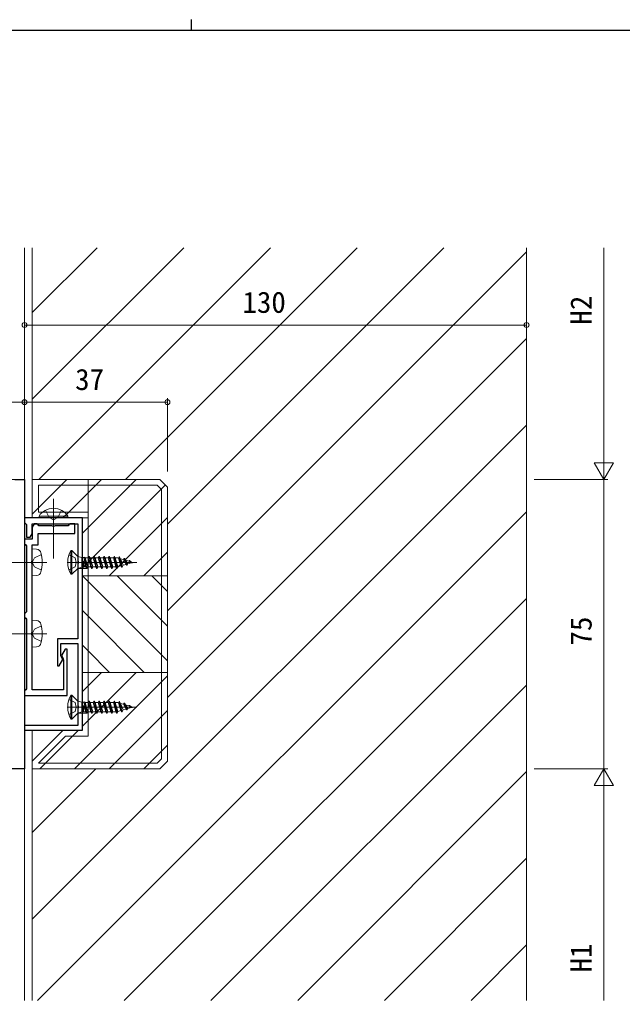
# Model space of a CAD drawing. Units: millimetres, scale not verified. Extents: x -397 to 397, y -282 to 282.
# Drawn here: x -53.3 to 102.8, y 28 to 282.1 of the extents above; entities that cross this region are included whole.
import ezdxf
from ezdxf.enums import TextEntityAlignment as Align

# ---------------------------------------------------------------- set-up
doc = ezdxf.new("R2010")
doc.units = ezdxf.units.MM
doc.header["$LTSCALE"] = 2
doc.layers.add('0-2_YKK_11', color=134, linetype='Continuous')
doc.layers.add('0-6_YKK_ZWAK', color=134, linetype='Continuous')
for name, color, linetype, lineweight in [('0-3_YKK_12', 40, 'Continuous', 18), ('0-4_YKK_13', 120, 'Continuous', 18), ('0-5_YKK_D', 200, 'Continuous', 18), ('0-7_YSS_K', 92, 'Continuous', 18)]:
    doc.layers.add(name, color=color, linetype=linetype, lineweight=lineweight)
doc.styles.add('ＭＳ ゴシック', font='')
doc.styles.get('ＭＳ ゴシック').set_extended_font_data('MS Gothic')

msp = doc.modelspace()

# ---------------------------------------------------------------- linework, layer by layer
at = {"layer": '0-2_YKK_11'}
msp.add_line((-51.742, 126.969), (-51.542, 126.769), dxfattribs=at)
for points in [[(-54.542, 162.969), (-52.042, 162.969), (-52.042, 87.969), (-56.242, 87.969)], [(-41.942, 116.182), (-41.942, 108.469), (-50.042, 108.469), (-50.042, 122.511), (-50.162, 122.694), (-50.162, 123.244), (-50.042, 123.427), (-50.042, 141.011), (-50.162, 141.194), (-50.162, 141.744), (-50.042, 141.927), (-50.042, 145.969), (-48.542, 145.969), (-48.542, 148.969), (-39.042, 148.969), (-39.042, 151.469), (-40.242, 151.469), (-40.542, 151.169), (-40.742, 150.969), (-44.084, 150.969), (-44.267, 150.849), (-44.817, 150.849), (-45, 150.969), (-48.342, 150.969), (-48.542, 151.169), (-48.842, 151.469), (-49.542, 151.469), (-50.042, 150.603), (-50.042, 147.469), (-51.242, 147.469), (-51.542, 147.469), (-52.042, 147.469), (-52.042, 146.269), (-51.742, 145.969), (-51.542, 145.769), (-51.542, 128.669), (-51.742, 128.469), (-52.042, 128.169), (-52.042, 127.269), (-51.742, 126.969)], [(-51.542, 126.769), (-51.542, 108.669), (-51.742, 108.469), (-52.042, 108.169), (-52.042, 106.969), (-41.042, 106.969), (-41.042, 118.969), (-41.542, 118.969), (-42.489, 117.33), (-42.043, 116.557)]]:
    msp.add_lwpolyline(points, dxfattribs=at)
msp.add_lwpolyline([(-37.042, 97.969), (-37.042, 152.969), (-52.042, 152.969), (-52.042, 151.769), (-51.742, 151.469), (-51.542, 151.269), (-51.542, 147.969), (-50.542, 147.969), (-50.042, 148.835), (-50.042, 151.469), (-38.242, 151.469), (-38.242, 141.927), (-38.122, 141.744), (-38.122, 141.194), (-38.242, 141.011), (-38.242, 121.669), (-43.542, 121.669), (-43.542, 114.669), (-43.042, 114.669), (-42.096, 116.308), (-42.642, 117.255), (-42.642, 120.469), (-38.242, 120.469), (-38.242, 104.427), (-38.122, 104.244), (-38.122, 103.694), (-38.242, 103.511), (-38.242, 99.169), (-52.042, 99.169), (-52.042, 97.969)], close=True, dxfattribs=at)
msp.add_arc((-42.692, 116.182), 0.75, 0, 30.00001, dxfattribs=at)
at = {"layer": '0-3_YKK_12'}
for p, q in [((-52.044, 222.969), (-52.044, 27.969)), ((-50.048, 222.969), (-50.048, 152.969)), ((-50.048, 206.187), (-33.266, 222.969)), ((-50.048, 183.736), (-10.815, 222.969)), ((-48.365, 162.969), (11.635, 222.969)), ((-25.914, 162.969), (34.086, 222.969)), ((-15.047, 151.386), (56.537, 222.969)), ((-15.047, 128.935), (77.956, 221.938)), ((77.956, 222.969), (77.956, 27.969)), ((-15.047, 106.484), (77.956, 199.487)), ((-50.048, 49.032), (77.956, 177.037)), ((-56.244, 162.969), (-52.044, 162.969)), ((-48.661, 27.969), (77.956, 154.586)), ((-26.21, 27.969), (77.956, 132.136)), ((-3.759, 27.969), (77.956, 109.685)), ((-50.048, 97.969), (-50.048, 27.969)), ((-56.244, 87.969), (-52.044, 87.969)), ((-50.048, 71.483), (-33.562, 87.969)), ((18.691, 27.969), (77.956, 87.234)), ((41.142, 27.969), (77.956, 64.784)), ((63.592, 27.969), (77.956, 42.333))]:
    msp.add_line(p, q, dxfattribs=at)
at = {"layer": '0-4_YKK_13'}
for p, q in [((-44.542, 157.969), (-44.542, 142.469)), ((-40.792, 153.478), (-48.292, 153.478)), ((-48.292, 153.478), (-48.292, 152.969)), ((-40.792, 152.969), (-48.292, 152.969)), ((-40.792, 153.478), (-40.792, 152.969)), ((-50.042, 144.969), (-48.923, 144.871)), ((-50.042, 137.969), (-50.042, 144.969)), ((-38.242, 143.019), (-39.792, 144.569)), ((-39.792, 144.569), (-39.792, 138.369)), ((-38.242, 143.019), (-38.242, 139.919)), ((-38.242, 143.019), (-37.216, 142.744)), ((-37.216, 142.744), (-37.216, 140.194)), ((-37.216, 142.744), (-36.803, 142.744)), ((-36.436, 142.836), (-36.803, 142.744)), ((-36.727, 142.763), (-35.992, 139.919)), ((-36.438, 142.839), (-35.892, 139.919)), ((-36.436, 142.836), (-36.34, 142.669)), ((-36.34, 142.669), (-35.69, 140.269)), ((-36.34, 142.669), (-35.544, 142.669)), ((-35.342, 143.019), (-35.544, 142.669)), ((-35.544, 142.669), (-34.894, 140.269)), ((-35.342, 143.019), (-34.692, 139.919)), ((-35.242, 143.019), (-34.592, 139.919)), ((-35.04, 142.669), (-34.39, 140.269)), ((-35.04, 142.669), (-34.244, 142.669)), ((-34.042, 143.019), (-34.244, 142.669)), ((-34.244, 142.669), (-33.594, 140.269)), ((-34.042, 143.019), (-33.392, 139.919)), ((-33.942, 143.019), (-33.292, 139.919)), ((-33.74, 142.669), (-33.09, 140.269)), ((-33.74, 142.669), (-32.944, 142.669)), ((-32.742, 143.019), (-32.944, 142.669)), ((-32.944, 142.669), (-32.294, 140.269)), ((-32.742, 143.019), (-32.092, 139.919)), ((-32.642, 143.019), (-31.992, 139.919)), ((-32.44, 142.669), (-31.79, 140.269)), ((-32.44, 142.669), (-31.644, 142.669)), ((-31.442, 143.019), (-31.644, 142.669)), ((-31.644, 142.669), (-30.994, 140.269)), ((-31.442, 143.019), (-30.792, 139.919)), ((-31.342, 143.019), (-30.692, 139.919)), ((-31.14, 142.669), (-30.49, 140.269)), ((-31.14, 142.669), (-30.344, 142.669)), ((-30.142, 143.019), (-30.344, 142.669)), ((-30.344, 142.669), (-29.694, 140.269)), ((-30.142, 143.019), (-29.492, 139.919)), ((-30.042, 143.019), (-29.392, 139.919)), ((-29.84, 142.669), (-29.19, 140.269)), ((-29.84, 142.669), (-29.044, 142.669)), ((-28.842, 143.019), (-29.044, 142.669)), ((-29.044, 142.669), (-28.394, 140.269)), ((-28.842, 143.019), (-28.192, 139.919)), ((-28.742, 143.019), (-28.092, 139.919)), ((-28.54, 142.669), (-27.874, 140.298)), ((-28.54, 142.669), (-28.042, 142.669)), ((-27.729, 142.596), (-27.896, 142.647)), ((-27.542, 142.919), (-27.729, 142.596)), ((-27.729, 142.596), (-27.078, 140.541)), ((-26.892, 140.219), (-27.542, 142.919)), ((-27.442, 142.919), (-26.792, 140.219)), ((-26.505, 140.716), (-27.154, 142.42)), ((-26.418, 142.195), (-27.154, 142.42)), ((-26.242, 142.499), (-26.418, 142.195)), ((-26.242, 142.499), (-25.592, 140.719)), ((-26.142, 142.499), (-25.492, 140.719)), ((-46.289, 141.469), (-60.972, 141.469)), ((-41.042, 141.469), (-22.995, 141.469)), ((-38.242, 139.919), (-39.792, 138.369)), ((-38.242, 139.919), (-37.216, 140.194)), ((-37.939, 139.919), (-36.078, 139.919)), ((-37.216, 140.194), (-36.746, 140.194)), ((-36.746, 141.87), (-35.992, 139.919)), ((-36.194, 140.269), (-36.746, 141.87)), ((-36.702, 140.269), (-36.194, 140.269)), ((-35.992, 139.919), (-36.194, 140.269)), ((-35.992, 139.919), (-35.892, 139.919)), ((-35.892, 139.919), (-35.69, 140.269)), ((-35.703, 140.269), (-34.894, 140.269)), ((-34.692, 139.919), (-34.894, 140.269)), ((-34.39, 140.269), (-33.594, 140.269)), ((-33.392, 139.919), (-33.594, 140.269)), ((-33.09, 140.269), (-32.294, 140.269)), ((-32.092, 139.919), (-32.294, 140.269)), ((-31.79, 140.269), (-30.994, 140.269)), ((-30.792, 139.919), (-30.994, 140.269)), ((-30.49, 140.269), (-29.694, 140.269)), ((-29.492, 139.919), (-29.694, 140.269)), ((-29.19, 140.269), (-28.394, 140.269)), ((-28.192, 139.919), (-28.394, 140.269)), ((-27.078, 140.541), (-27.874, 140.298)), ((-26.892, 140.219), (-27.078, 140.541)), ((-25.728, 140.954), (-26.505, 140.716)), ((-26.418, 142.195), (-25.728, 140.954)), ((-25.277, 141.091), (-25.87, 142.028)), ((-25.028, 141.77), (-25.87, 142.028)), ((-25.592, 140.719), (-25.728, 140.954)), ((-24.352, 141.374), (-25.277, 141.091)), ((-24.942, 141.919), (-25.028, 141.77)), ((-25.028, 141.77), (-24.403, 141.421)), ((-24.942, 141.919), (-24.292, 141.319)), ((-24.942, 141.919), (-24.842, 141.919)), ((-24.842, 141.919), (-24.192, 141.319)), ((-24.042, 141.469), (-24.509, 141.612)), ((-24.482, 141.586), (-24.119, 141.445)), ((-24.042, 141.469), (-24.119, 141.445)), ((-50.042, 137.969), (-48.923, 138.067)), ((-50.042, 126.469), (-48.923, 126.371)), ((-50.042, 119.469), (-50.042, 126.469)), ((-46.289, 122.969), (-60.972, 122.969)), ((-50.042, 119.469), (-48.923, 119.567)), ((-38.242, 105.519), (-39.792, 107.069)), ((-39.792, 107.069), (-39.792, 100.869)), ((-38.242, 105.519), (-38.242, 102.419)), ((-38.242, 105.519), (-37.216, 105.244)), ((-37.216, 105.244), (-37.216, 102.694)), ((-37.216, 105.244), (-36.803, 105.244)), ((-36.436, 105.336), (-36.803, 105.244)), ((-36.746, 104.37), (-35.992, 102.419)), ((-36.194, 102.769), (-36.746, 104.37)), ((-36.727, 105.263), (-35.992, 102.419)), ((-36.438, 105.339), (-35.892, 102.419)), ((-36.436, 105.336), (-36.34, 105.169)), ((-36.34, 105.169), (-35.69, 102.769)), ((-36.34, 105.169), (-35.544, 105.169)), ((-35.342, 105.519), (-35.544, 105.169)), ((-35.544, 105.169), (-34.894, 102.769)), ((-35.342, 105.519), (-34.692, 102.419)), ((-35.242, 105.519), (-34.592, 102.419)), ((-35.04, 105.169), (-34.39, 102.769)), ((-35.04, 105.169), (-34.244, 105.169)), ((-34.042, 105.519), (-34.244, 105.169)), ((-34.244, 105.169), (-33.594, 102.769)), ((-34.042, 105.519), (-33.392, 102.419)), ((-33.942, 105.519), (-33.292, 102.419)), ((-33.74, 105.169), (-33.09, 102.769)), ((-33.74, 105.169), (-32.944, 105.169)), ((-32.742, 105.519), (-32.944, 105.169)), ((-32.944, 105.169), (-32.294, 102.769)), ((-32.742, 105.519), (-32.092, 102.419)), ((-32.642, 105.519), (-31.992, 102.419)), ((-32.44, 105.169), (-31.79, 102.769)), ((-32.44, 105.169), (-31.644, 105.169)), ((-31.442, 105.519), (-31.644, 105.169)), ((-31.644, 105.169), (-30.994, 102.769)), ((-31.442, 105.519), (-30.792, 102.419)), ((-31.342, 105.519), (-30.692, 102.419)), ((-31.14, 105.169), (-30.49, 102.769)), ((-31.14, 105.169), (-30.344, 105.169)), ((-30.142, 105.519), (-30.344, 105.169)), ((-30.344, 105.169), (-29.694, 102.769)), ((-30.142, 105.519), (-29.492, 102.419)), ((-30.042, 105.519), (-29.392, 102.419)), ((-29.84, 105.169), (-29.19, 102.769)), ((-29.84, 105.169), (-29.044, 105.169)), ((-28.842, 105.519), (-29.044, 105.169)), ((-29.044, 105.169), (-28.394, 102.769)), ((-28.842, 105.519), (-28.192, 102.419)), ((-28.742, 105.519), (-28.092, 102.419)), ((-28.54, 105.169), (-27.874, 102.798)), ((-28.54, 105.169), (-28.042, 105.169)), ((-27.729, 105.096), (-27.896, 105.147)), ((-27.542, 105.419), (-27.729, 105.096)), ((-27.729, 105.096), (-27.078, 103.041)), ((-26.892, 102.719), (-27.542, 105.419)), ((-27.442, 105.419), (-26.792, 102.719)), ((-26.505, 103.216), (-27.154, 104.92)), ((-26.418, 104.695), (-27.154, 104.92)), ((-26.242, 104.999), (-26.418, 104.695)), ((-26.418, 104.695), (-25.728, 103.454)), ((-26.242, 104.999), (-25.592, 103.219)), ((-26.142, 104.999), (-25.492, 103.219)), ((-25.277, 103.591), (-25.87, 104.528)), ((-25.028, 104.27), (-25.87, 104.528)), ((-24.942, 104.419), (-25.028, 104.27)), ((-25.028, 104.27), (-24.403, 103.921)), ((-24.942, 104.419), (-24.292, 103.819)), ((-24.942, 104.419), (-24.842, 104.419)), ((-24.842, 104.419), (-24.192, 103.819)), ((-41.042, 103.969), (-22.995, 103.969)), ((-38.242, 102.419), (-39.792, 100.869)), ((-38.242, 102.419), (-37.216, 102.694)), ((-37.939, 102.419), (-36.078, 102.419)), ((-37.216, 102.694), (-36.746, 102.694)), ((-36.702, 102.769), (-36.194, 102.769)), ((-35.992, 102.419), (-36.194, 102.769)), ((-35.992, 102.419), (-35.892, 102.419)), ((-35.892, 102.419), (-35.69, 102.769)), ((-35.703, 102.769), (-34.894, 102.769)), ((-34.692, 102.419), (-34.894, 102.769)), ((-34.39, 102.769), (-33.594, 102.769)), ((-33.392, 102.419), (-33.594, 102.769)), ((-33.09, 102.769), (-32.294, 102.769)), ((-32.092, 102.419), (-32.294, 102.769)), ((-31.79, 102.769), (-30.994, 102.769)), ((-30.792, 102.419), (-30.994, 102.769)), ((-30.49, 102.769), (-29.694, 102.769)), ((-29.492, 102.419), (-29.694, 102.769)), ((-29.19, 102.769), (-28.394, 102.769)), ((-28.192, 102.419), (-28.394, 102.769)), ((-27.078, 103.041), (-27.874, 102.798)), ((-26.892, 102.719), (-27.078, 103.041)), ((-25.728, 103.454), (-26.505, 103.216)), ((-25.592, 103.219), (-25.728, 103.454)), ((-24.352, 103.874), (-25.277, 103.591)), ((-24.042, 103.969), (-24.509, 104.112)), ((-24.482, 104.086), (-24.119, 103.945)), ((-24.042, 103.969), (-24.119, 103.945))]:
    msp.add_line(p, q, dxfattribs=at)
for points in [[(-46.592, 154.978), (-45.687, 153.123), (-44.542, 152.514)], [(-42.492, 154.978), (-43.397, 153.123), (-44.542, 152.514)], [(-47.679, 143.519), (-49.494, 142.614), (-50.103, 141.469)], [(-40.538, 143.419), (-38.924, 142.614), (-38.638, 141.469)], [(-39.792, 144.569), (-40.042, 144.569), (-40.042, 138.369), (-39.792, 138.369)], [(-35.342, 143.019), (-35.242, 143.019), (-35.04, 142.669)], [(-34.042, 143.019), (-33.942, 143.019), (-33.74, 142.669)], [(-32.742, 143.019), (-32.642, 143.019), (-32.44, 142.669)], [(-31.442, 143.019), (-31.342, 143.019), (-31.14, 142.669)], [(-30.142, 143.019), (-30.042, 143.019), (-29.84, 142.669)], [(-28.842, 143.019), (-28.742, 143.019), (-28.54, 142.669)], [(-27.542, 142.919), (-27.442, 142.919), (-27.154, 142.42)], [(-26.242, 142.499), (-26.142, 142.499), (-25.87, 142.028)], [(-47.679, 139.419), (-49.494, 140.324), (-50.103, 141.469)], [(-40.538, 139.519), (-38.924, 140.324), (-38.638, 141.469)], [(-36.702, 140.269), (-36.746, 140.194), (-36.746, 141.87)], [(-34.692, 139.919), (-34.592, 139.919), (-34.39, 140.269)], [(-33.392, 139.919), (-33.292, 139.919), (-33.09, 140.269)], [(-32.092, 139.919), (-31.992, 139.919), (-31.79, 140.269)], [(-30.792, 139.919), (-30.692, 139.919), (-30.49, 140.269)], [(-29.492, 139.919), (-29.392, 139.919), (-29.19, 140.269)], [(-28.192, 139.919), (-28.092, 139.919), (-27.874, 140.298)], [(-26.892, 140.219), (-26.792, 140.219), (-26.505, 140.716)], [(-25.592, 140.719), (-25.492, 140.719), (-25.277, 141.091)], [(-24.292, 141.319), (-24.192, 141.319), (-24.119, 141.445)], [(-47.679, 125.019), (-49.494, 124.114), (-50.103, 122.969)], [(-47.679, 120.919), (-49.494, 121.824), (-50.103, 122.969)], [(-39.792, 107.069), (-40.042, 107.069), (-40.042, 100.869), (-39.792, 100.869)], [(-40.538, 105.919), (-38.924, 105.114), (-38.638, 103.969)], [(-36.702, 102.769), (-36.746, 102.694), (-36.746, 104.37)], [(-35.342, 105.519), (-35.242, 105.519), (-35.04, 105.169)], [(-34.042, 105.519), (-33.942, 105.519), (-33.74, 105.169)], [(-32.742, 105.519), (-32.642, 105.519), (-32.44, 105.169)], [(-31.442, 105.519), (-31.342, 105.519), (-31.14, 105.169)], [(-30.142, 105.519), (-30.042, 105.519), (-29.84, 105.169)], [(-28.842, 105.519), (-28.742, 105.519), (-28.54, 105.169)], [(-27.542, 105.419), (-27.442, 105.419), (-27.154, 104.92)], [(-26.242, 104.999), (-26.142, 104.999), (-25.87, 104.528)], [(-40.538, 102.019), (-38.924, 102.824), (-38.638, 103.969)], [(-34.692, 102.419), (-34.592, 102.419), (-34.39, 102.769)], [(-33.392, 102.419), (-33.292, 102.419), (-33.09, 102.769)], [(-32.092, 102.419), (-31.992, 102.419), (-31.79, 102.769)], [(-30.792, 102.419), (-30.692, 102.419), (-30.49, 102.769)], [(-29.492, 102.419), (-29.392, 102.419), (-29.19, 102.769)], [(-28.192, 102.419), (-28.092, 102.419), (-27.874, 102.798)], [(-26.892, 102.719), (-26.792, 102.719), (-26.505, 103.216)], [(-25.592, 103.219), (-25.492, 103.219), (-25.277, 103.591)], [(-24.292, 103.819), (-24.192, 103.819), (-24.119, 103.945)]]:
    msp.add_lwpolyline(points, dxfattribs=at)
for centre, radius, start, end in [((-44.542, 150.942), 4.527, 34.06671, 145.93329), ((-49.036, 143.576), 1.3, 15.88085, 85), ((-56.442, 141.469), 9, 344.11915, 15.88085), ((-34.436, 141.469), 6.406, 151.05941, 208.94059), ((-28.042, 142.169), 0.5, 73, 90), ((-49.036, 139.362), 1.3, 275, 344.11915), ((-49.036, 125.076), 1.3, 15.88085, 85), ((-56.442, 122.969), 9, 344.11915, 15.88085), ((-49.036, 120.862), 1.3, 275, 344.11915), ((-34.436, 103.969), 6.406, 151.05941, 208.94059), ((-28.042, 104.669), 0.5, 73, 90)]:
    msp.add_arc(centre, radius, start, end, dxfattribs=at)
at = {"layer": '0-5_YKK_D'}
for p, q in [((97.956, 167.969), (97.956, 222.969)), ((-52.044, 202.969), (77.956, 202.969)), ((-15.047, 164.969), (-15.047, 183.969)), ((-122.042, 182.969), (-52.044, 182.969)), ((-15.047, 182.969), (-52.044, 182.969)), ((97.956, 162.969), (97.956, 171.629)), ((97.956, 162.969), (95.456, 167.299)), ((100.456, 167.299), (95.456, 167.299)), ((97.956, 162.969), (100.456, 167.299)), ((79.956, 162.969), (98.956, 162.969)), ((79.956, 162.969), (98.956, 162.969)), ((97.956, 162.969), (97.956, 87.969)), ((79.956, 87.969), (98.956, 87.969)), ((79.956, 87.969), (98.956, 87.969)), ((97.956, 87.969), (95.456, 83.639)), ((97.956, 87.969), (100.456, 83.639)), ((97.956, 87.969), (97.956, 79.309)), ((95.456, 83.639), (100.456, 83.639)), ((97.956, 82.969), (97.956, 27.969))]:
    msp.add_line(p, q, dxfattribs=at)
for centre in [(-52.044, 202.969), (77.956, 202.969), (-52.044, 182.969), (-52.044, 182.969), (-15.047, 182.969)]:
    msp.add_circle(centre, 0.637, dxfattribs=at)
at = {"layer": '0-6_YKK_ZWAK'}
for p, q in [((-8.886, 282.1), (-8.886, 279.3)), ((376.1, 279.3), (-393.9, 279.3))]:
    msp.add_line(p, q, dxfattribs=at)
at = {"layer": '0-7_YSS_K'}
for p, q in [((-42.566, 161.469), (-41.066, 162.969)), ((-33.586, 161.469), (-32.086, 162.969)), ((-24.606, 161.469), (-23.106, 162.969)), ((-48.425, 155.61), (-42.566, 161.469)), ((-35.542, 159.513), (-33.586, 161.469)), ((-35.542, 150.532), (-24.606, 161.469)), ((-35.542, 141.552), (-16.647, 160.448)), ((-16.647, 160.448), (-15.586, 161.508)), ((-40.586, 154.469), (-35.542, 159.513)), ((-50.047, 153.989), (-48.425, 155.61)), ((-42.086, 152.969), (-40.586, 154.469)), ((-16.547, 151.568), (-15.047, 153.068)), ((-37.042, 149.032), (-35.542, 150.532)), ((-30.145, 137.969), (-16.547, 151.568)), ((-21.165, 137.969), (-16.547, 142.587)), ((-16.547, 142.587), (-15.047, 144.087)), ((-37.042, 140.052), (-35.542, 141.552)), ((-15.047, 137.969), (-37.042, 137.969)), ((-35.542, 136.469), (-37.042, 137.969)), ((-16.547, 126.453), (-28.062, 137.969)), ((-16.547, 135.434), (-19.082, 137.969)), ((-16.547, 117.473), (-35.542, 136.469)), ((-15.047, 133.934), (-16.547, 135.434)), ((-35.542, 127.489), (-37.042, 128.989)), ((-21.022, 112.969), (-35.542, 127.489)), ((-15.047, 124.953), (-16.547, 126.453)), ((-35.542, 118.508), (-37.042, 120.008)), ((-30.003, 112.969), (-35.542, 118.508)), ((-15.047, 115.973), (-16.547, 117.473)), ((-15.047, 112.969), (-37.042, 112.969)), ((-35.542, 109.513), (-32.086, 112.969)), ((-35.542, 100.533), (-23.106, 112.969)), ((-16.547, 110.548), (-15.047, 112.048)), ((-37.625, 89.469), (-16.547, 110.548)), ((-37.042, 108.013), (-35.542, 109.513)), ((-16.547, 101.568), (-15.047, 103.068)), ((-37.042, 99.033), (-35.542, 100.533)), ((-28.645, 89.469), (-16.547, 101.568)), ((-39.606, 96.469), (-38.106, 97.969)), ((-46.606, 89.469), (-39.606, 96.469)), ((-16.547, 92.587), (-15.047, 94.087)), ((-19.665, 89.469), (-16.547, 92.587)), ((-48.106, 87.969), (-46.606, 89.469)), ((-39.125, 87.969), (-37.625, 89.469)), ((-30.145, 87.969), (-28.645, 89.469)), ((-21.165, 87.969), (-19.665, 89.469))]:
    msp.add_line(p, q, dxfattribs=at)
for points in [[(-15.047, 160.969), (-15.047, 89.969), (-17.047, 87.969), (-50.047, 87.969), (-50.047, 89.969), (-42.047, 97.969), (-37.042, 97.969), (-37.042, 152.969), (-42.047, 152.969), (-50.047, 152.969), (-50.047, 162.969), (-17.047, 162.969)], [(-50.047, 162.969), (-35.542, 162.969), (-35.542, 152.969), (-42.047, 152.969), (-50.047, 152.969)], [(-16.547, 160.348), (-16.547, 90.59), (-17.668, 89.469), (-48.425, 89.469), (-41.425, 96.469), (-35.542, 96.469), (-35.542, 154.469), (-48.425, 154.469), (-48.425, 161.469), (-17.668, 161.469)]]:
    msp.add_lwpolyline(points, close=True, dxfattribs=at)

# ---------------------------------------------------------------- texts
at = {"layer": '0-5_YKK_D', "style": 'ＭＳ ゴシック'}
for s, p in [('130', (4.391, 204.469)), ('37', (-38.936, 184.469))]:
    msp.add_text(s, height=5.499, dxfattribs=at).set_placement(p, align=Align.BOTTOM_LEFT)
for s, p in [('H2', (96.456, 203.08)), ('75', (96.456, 119.929)), ('H1', (96.456, 35.202))]:
    msp.add_text(s, height=5.499, rotation=90, dxfattribs=at).set_placement(p, align=Align.BOTTOM_LEFT)

doc.saveas('drawing.dxf')
